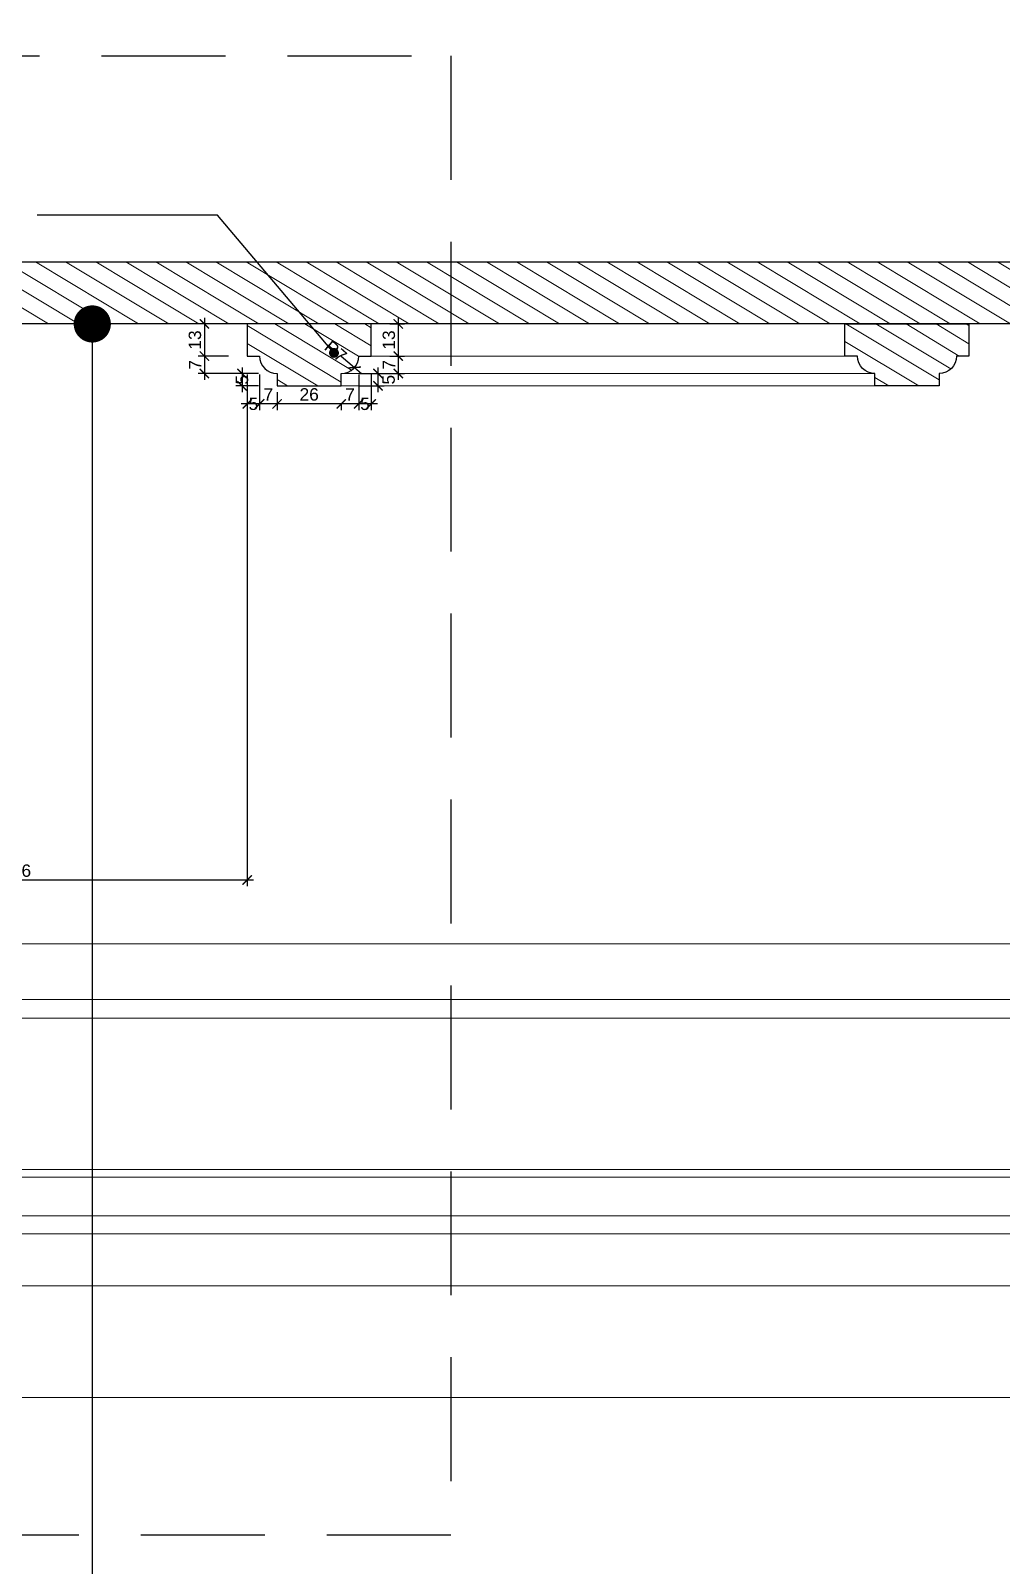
# Model space of a CAD drawing. Header units: inches. Extents: x 230831 to 416194, y 441295 to 526666.
# Drawn here: x 236492 to 236884, y 452349 to 452969 of the extents above; entities that cross this region are included whole.
import ezdxf

# ---------------------------------------------------------------- set-up
doc = ezdxf.new("R2010")
doc.units = ezdxf.units.IN
doc.header["$MEASUREMENT"] = 0
doc.linetypes.add('HIDDEN', pattern=[0.375, 0.25, -0.125])
for name, color, linetype in [('CQ Grg Gypsum', 41, 'Continuous'), ('CQ section wall', 3, 'Continuous'), ('CQ SPOT DETAIL DIMENSION', 9, 'Continuous'), ('CQ spot detail elevation', 1, 'Continuous'), ('CQ SPOT DETAILS', 40, 'Continuous'), ('DA-ANNO-DIMENSION', 1, 'Continuous'), ('xref grd floor$2$CQ Wall hatch_CHB', 8, 'Continuous')]:
    doc.layers.add(name, color=color, linetype=linetype)
doc.layers.add('CQ gypsum 2', color=42, linetype='Continuous', lineweight=0)
doc.layers.add('CQ Gypsum Hatch', color=8, linetype='Continuous', lineweight=20)
doc.styles.add('DA-dim', font='arial.ttf')
doc.styles.get("Standard").update_dxf_attribs({"font": 'arial.ttf'})
doc.dimstyles.new('chester 15', dxfattribs={"dimscale": 0.15, "dimtxt": 150, "dimasz": 100, "dimexe": 100, "dimexo": 0, "dimgap": 80, "dimtad": 1, "dimdec": 0, "dimzin": 0, "dimdsep": 46, "dimtxsty": 'Standard', "dimblk": 'DOT', "dimcen": 100, "dimclrd": 1, "dimclre": 1, "dimclrt": 3, "dimadec": 0, "dimazin": 0, "dimtfac": 1, "dimtdec": 0, "dimtofl": 0, "dimtmove": 0, "dimatfit": 3, "dimfxl": 1, "dimtolj": 1, "dimtzin": 0, "dimlwd": -1, "dimarcsym": 0})
doc.dimstyles.new('DA-2', dxfattribs={"dimtxt": 5, "dimasz": 3.75, "dimexe": 2.5, "dimexo": 7.5, "dimgap": 1.25, "dimtad": 1, "dimdec": 0, "dimdsep": 46, "dimtxsty": 'DA-dim', "dimblk": 'ARCHTICK', "dimcen": 5, "dimdle": 2.5, "dimadec": 0, "dimazin": 0, "dimtfac": 1, "dimtdec": 0, "dimtix": 1, "dimtmove": 2, "dimatfit": 3, "dimfxl": 1, "dimarcsym": 0})
doc.dimstyles.get("Standard").update_dxf_attribs({"dimtxt": 0.18, "dimasz": 0.18, "dimexe": 0.18, "dimexo": 0.0625, "dimgap": 0.09, "dimtad": 0, "dimtih": 1, "dimtoh": 1, "dimdec": 4, "dimzin": 0, "dimdsep": 46, "dimtxsty": 'Standard', "dimcen": 0.09, "dimadec": 0, "dimazin": 0, "dimtfac": 1, "dimtdec": 4, "dimtofl": 0, "dimtmove": 0, "dimatfit": 3, "dimfxl": 1, "dimtolj": 1, "dimtzin": 0, "dimarcsym": 0})

# ---------------------------------------------------------------- blocks, each defined once
blk = doc.blocks.new('SECTION A AND B')
at = {"layer": 'xref grd floor$2$CQ Wall hatch_CHB', "extrusion": (2.77242e-08, -3.39709e-09, 1)}
h = blk.add_hatch(dxfattribs=at)
h.set_pattern_fill('AR-CONC', color=256, scale=10, angle=-13.97142, style=0)
h.set_pattern_definition([(36.028577, (-1e-13, 0), (68.08902, -23.40695), [7.5, -82.5]), (341.028577, (-1e-13, 0), (4.696116, 76.343932), [6, -66]), (86.480021, (5.674, -1.95), (72.785135, 52.936981), [6.374019, -70.114211]), (32.212777, (4.83, 19.41), (99.570572, -41.829513), [11.25, -123.75]), (82.664212, (13.13, 15.92), (114.220033, 71.96377), [9.561034, -105.171376]), (337.21274, (4.83, 19.41), (114.220033, 71.96377), [9, -99]), (7.028577, (13.326, 12.14), (48.2040844, -53.482392), [7.5, -82.5]), (312.028577, (13.326, 12.14), (41.119588, 64.495185), [6, -66]), (57.480021, (17.34, 7.685), (89.323671, 11.012793), [6.374019, -70.114211]), (23.528577, (-1e-13, 0), (9.2173322, 32.010976), [0, -65.2, 0, -67, 0, -66.25]), (353.528577, (-1e-13, 0), (35.0512903, 31.9228578), [0, -38.2, 0, -63.7, 0, -25.25]), (313.528577, (-21.64, 5.384), (51.2584374, -15.0772595), [0, -25, 0, -78, 0, -103.5]), (303.528577, (-31.344, 7.8), (59.0102484, -4.3659754), [0, -32.5, 0, -51.8, 0, -73.5])])
h.paths.add_polyline_path([(234206.68, 453817.18), (234206.68, 453567.18), (236854.17, 453567.18), (236854.17, 453817.18)])
h.paths.add_polyline_path([(234206.68, 449317.18), (234206.68, 449117.18), (236854.17, 449117.18), (236854.17, 449317.18)])
h = blk.add_hatch(dxfattribs=at)
h.set_pattern_fill('ANSI31,_O', color=8, scale=150, angle=76.02858)
h.set_pattern_definition([(121.0285767, (-1e-13, 0), (-16.0670684, -9.6649787), [])])
h.paths.add_polyline_path([(234504.17, 453567.18), (234404.17, 453567.18), (234404.17, 452067.18), (234504.17, 452067.12)])
h.paths.add_polyline_path([(236754.17, 453567.18), (236754.17, 449317.18), (236854.17, 449317.18), (236854.17, 453567.18)])
blk = doc.blocks.new('section ceiling a and b')
at = {"layer": 'CQ Gypsum Hatch', "extrusion": (2.77242e-08, 3.39709e-09, 1)}
h = blk.add_hatch(dxfattribs=at)
h.set_pattern_fill('ANSI31', color=256, scale=50, angle=166.02858, style=0)
h.set_pattern_definition([(211.0285767, (-1582.028, -743.996), (3.22165956, -5.35568947), [])])
edge = h.paths.add_edge_path()
edge.add_line((156317.04, 36696.45), (156920.81, 36696.45))
edge.add_arc((156920.81, 36546.45), 150, 0, 90, ccw=False)
edge.add_line((157070.81, 36546.45), (157070.81, 36371.45))
edge.add_line((157070.81, 36371.45), (156982.31, 36371.45))
edge.add_line((156982.31, 36371.45), (156925.7, 36446.45))
edge.add_line((156925.7, 36446.45), (156886.63, 36446.45))
edge.add_line((156886.63, 36446.45), (156886.63, 36423.95))
edge.add_line((156886.63, 36423.95), (156895.63, 36423.95))
edge.add_line((156895.63, 36423.95), (156895.63, 36416.45))
edge.add_arc((156896.52, 36388.51), 27.95, 29.51903, 91.82174, ccw=False)
edge.add_arc((156888.38, 36386.87), 35.93, 6.52725, 25.39668, ccw=False)
edge.add_arc((156592.79, 36352.81), 333.48, 4.75145, 6.56866, ccw=False)
edge.add_arc((156978.29, 36386.17), 53.47, 186.16357, 202.84482)
edge.add_arc((156945.3, 36373.28), 18.1, 205.77149, 276.83097)
edge.add_line((156947.46, 36355.31), (156947.46, 36352.31))
edge.add_arc((156947.46, 36344.51), 7.8, 90, 308.4673)
edge.add_line((156952.31, 36338.4), (156952.31, 36329.4))
edge.add_arc((156952.31, 36308.4), 21, 0, 90, ccw=False)
edge.add_line((156973.31, 36308.4), (157022.31, 36308.4))
edge.add_line((157022.31, 36308.4), (157022.31, 36263.41))
edge.add_line((157022.31, 36263.41), (157142.32, 36263.41))
edge.add_line((157142.32, 36263.41), (157142.32, 36283.41))
edge.add_line((157142.32, 36283.41), (157162.32, 36283.41))
edge.add_line((157162.32, 36283.41), (157162.32, 36308.41))
edge.add_line((157162.32, 36308.41), (157095.81, 36308.41))
edge.add_line((157095.81, 36308.41), (157095.81, 36546.45))
edge.add_arc((156920.81, 36546.45), 175, 0, 90)
edge.add_line((156920.81, 36721.45), (156317.04, 36721.45))
edge.add_line((156317.04, 36721.45), (156143.82, 36721.45))
edge.add_arc((156143.82, 36546.45), 175, 90, 180)
edge.add_line((155968.82, 36546.45), (155968.82, 36308.41))
edge.add_line((155968.82, 36308.41), (155902.32, 36308.41))
edge.add_line((155902.32, 36308.41), (155902.32, 36283.41))
edge.add_line((155902.32, 36283.41), (155967.32, 36283.41))
edge.add_line((155967.32, 36283.41), (155967.32, 36263.41))
edge.add_line((155967.32, 36263.41), (156042.32, 36263.41))
edge.add_line((156042.32, 36263.41), (156042.32, 36308.41))
edge.add_line((156042.32, 36308.41), (156091.32, 36308.41))
edge.add_arc((156112.32, 36308.41), 21, 90, 180, ccw=False)
edge.add_line((156112.32, 36329.41), (156112.32, 36338.41))
edge.add_arc((156117.18, 36344.51), 7.8, 231.5327, 450)
edge.add_line((156117.18, 36352.31), (156117.18, 36355.31))
edge.add_arc((156119.33, 36373.28), 18.1, 263.16903, 334.22851)
edge.add_arc((156086.35, 36386.17), 53.47, 337.15518, 353.83643)
edge.add_arc((156471.85, 36352.81), 333.48, 173.43134, 175.24855, ccw=False)
edge.add_arc((156176.25, 36386.87), 35.93, 154.60332, 173.47275, ccw=False)
edge.add_arc((156168.11, 36388.51), 27.95, 88.17826, 150.48097, ccw=False)
edge.add_line((156169, 36416.45), (156169, 36423.95))
edge.add_line((156169, 36423.95), (156178, 36423.95))
edge.add_line((156178, 36423.95), (156178, 36446.45))
edge.add_line((156178, 36446.45), (156138.93, 36446.45))
edge.add_line((156138.93, 36446.45), (156082.32, 36371.45))
edge.add_line((156082.32, 36371.45), (155993.82, 36371.45))
edge.add_line((155993.82, 36371.45), (155993.82, 36546.45))
edge.add_arc((156143.82, 36546.45), 150, 90, 180, ccw=False)
edge.add_line((156143.82, 36696.45), (156317.04, 36696.45))
h = blk.add_hatch(dxfattribs=at)
h.set_pattern_fill('ANSI31', color=256, scale=50, angle=166.028577, style=0)
edge = h.paths.add_edge_path()
edge.add_line((156376.86, 36696.45), (156376.86, 36683.52))
edge.add_line((156376.86, 36683.52), (156381.86, 36683.52))
edge.add_arc((156388.94, 36683.52), 7.08, 180.05862, 269.94138)
edge.add_line((156388.93, 36676.45), (156388.93, 36671.45))
edge.add_line((156388.93, 36671.45), (156414.79, 36671.45))
edge.add_line((156414.79, 36671.45), (156414.79, 36676.45))
edge.add_arc((156414.78, 36683.52), 7.08, 270.05862, 359.94138)
edge.add_line((156421.86, 36683.52), (156426.86, 36683.52))
edge.add_line((156426.86, 36683.52), (156426.86, 36696.45))
edge.add_line((156426.86, 36696.45), (156376.86, 36696.45))
edge = h.paths.add_edge_path()
edge.add_line((156667.98, 36696.45), (156667.98, 36683.52))
edge.add_line((156667.98, 36683.52), (156662.98, 36683.52))
edge.add_arc((156655.9, 36683.52), 7.08, 270.05862, 359.94138, ccw=False)
edge.add_line((156655.91, 36676.45), (156655.91, 36671.45))
edge.add_line((156655.91, 36671.45), (156630.05, 36671.45))
edge.add_line((156630.05, 36671.45), (156630.05, 36676.45))
edge.add_arc((156630.06, 36683.52), 7.08, 180.05862, 269.94138, ccw=False)
edge.add_line((156622.98, 36683.52), (156617.98, 36683.52))
edge.add_line((156617.98, 36683.52), (156617.98, 36696.45))
edge.add_line((156617.98, 36696.45), (156667.98, 36696.45))
at = {"layer": 'CQ Grg Gypsum'}
for p, q in [((156920.81, 36721.45, 0), (156317.04, 36721.45, 0)), ((156317.04, 36696.45, 0), (156920.81, 36696.45, 0))]:
    blk.add_line(p, q, dxfattribs=at)
at = {"layer": 'CQ Grg Gypsum', "elevation": 0}
for points in [[(156376.86, 36696.45), (156376.86, 36683.52), (156381.86, 36683.52, 0.413614), (156388.93, 36676.45), (156388.93, 36671.45), (156414.79, 36671.45), (156414.79, 36671.45), (156414.79, 36676.45, 0.413614), (156421.86, 36683.52), (156426.86, 36683.52), (156426.86, 36696.45), (156376.86, 36696.45)], [(156667.98, 36696.45), (156667.98, 36683.52), (156662.98, 36683.52, -0.413614), (156655.91, 36676.45), (156655.91, 36671.45), (156630.05, 36671.45), (156630.05, 36671.45), (156630.05, 36676.45, -0.413614), (156622.98, 36683.52), (156617.98, 36683.52), (156617.98, 36696.45), (156667.98, 36696.45)]]:
    blk.add_lwpolyline(points, format="xyb", dxfattribs=at)
blk = doc.blocks.new('_Dot')
at = {"color": 0, "linetype": 'ByBlock', "lineweight": -2}
blk.add_line((-0.5, 0), (-1, 0), dxfattribs=at)
at = {"color": 0, "linetype": 'ByBlock', "const_width": 0.5}
blk.add_lwpolyline([(-0.25, 0, 1), (0.25, 0, 1)], format="xyb", close=True, dxfattribs=at)
blk = doc.blocks.new('*D223')
at = {"layer": 'CQ SPOT DETAIL DIMENSION', "color": 1, "lineweight": -2, "transparency": 16777216}
for p, q in [((236676.9, 452850.22), (236501.86, 452850.22)), ((236676.9, 449417.18), (236501.86, 449417.18))]:
    blk.add_line(p, q, dxfattribs=at)
at = {"layer": 'CQ SPOT DETAIL DIMENSION', "color": 1, "transparency": 16777216}
blk.add_line((236516.86, 452835.22), (236516.86, 449432.18), dxfattribs=at)
at = {"layer": 'Defpoints', "color": 0, "transparency": 16777216}
for p in [(236676.9, 452850.22, 0), (236516.86, 449417.18), (236676.9, 449417.18, 0)]:
    blk.add_point(p, dxfattribs=at)
at = {"layer": 'CQ SPOT DETAIL DIMENSION', "color": 1, "transparency": 16777216, "xscale": 15, "yscale": 15, "zscale": 15}
for p, rotation in [((236516.86, 452850.22), 90), ((236516.86, 449417.18), 270)]:
    blk.add_blockref('_Dot', p, dxfattribs=dict(at, rotation=rotation))
at = {"layer": 'CQ SPOT DETAIL DIMENSION', "color": 3, "transparency": 16777216, "insert": (236493.37, 451133.7), "char_height": 22.5, "attachment_point": 5, "rotation": 90}
blk.add_mtext('\\A1;3433', dxfattribs=at)
blk = doc.blocks.new('_ARCHTICK')
at = {"color": 0, "linetype": 'ByBlock', "const_width": 0.15}
blk.add_lwpolyline([(-0.5, -0.5), (0.5, 0.5)], dxfattribs=at)
blk = doc.blocks.new('*D256')
at = {"layer": 'DA-ANNO-DIMENSION', "color": 0, "lineweight": -2, "transparency": 16777216}
for p, q in [((236640.29, 452852.72), (236640.29, 452834.79)), ((236636.84, 452850.22), (236642.79, 452850.22)), ((236636.84, 452837.29), (236642.79, 452837.29))]:
    blk.add_line(p, q, dxfattribs=at)
at = {"layer": 'Defpoints', "color": 0, "transparency": 16777216}
for p in [(236629.34, 452850.22, 0), (236629.34, 452837.29, 0), (236640.29, 452837.29)]:
    blk.add_point(p, dxfattribs=at)
at = {"layer": 'DA-ANNO-DIMENSION', "color": 0, "lineweight": -2, "transparency": 16777216, "xscale": 3.75, "yscale": 3.75, "zscale": 3.75}
for p, rotation in [((236640.29, 452850.22), 90), ((236640.29, 452837.29), 270)]:
    blk.add_blockref('_ARCHTICK', p, dxfattribs=dict(at, rotation=rotation))
at = {"layer": 'DA-ANNO-DIMENSION', "color": 0, "transparency": 16777216, "insert": (236636.49, 452843.75), "char_height": 5, "attachment_point": 5, "rotation": 90, "style": 'DA-dim'}
blk.add_mtext('13', dxfattribs=at)
blk = doc.blocks.new('*D501')
at = {"layer": 'DA-ANNO-DIMENSION', "color": 0, "lineweight": -2, "transparency": 16777216}
for p, q in [((236640.29, 452839.79), (236640.29, 452827.72)), ((236636.84, 452837.29), (236642.79, 452837.29)), ((236624.77, 452830.22), (236642.79, 452830.22))]:
    blk.add_line(p, q, dxfattribs=at)
at = {"layer": 'Defpoints', "color": 0, "transparency": 16777216}
for p in [(236629.34, 452837.29, 0), (236617.27, 452830.22, 0), (236640.29, 452830.22)]:
    blk.add_point(p, dxfattribs=at)
at = {"layer": 'DA-ANNO-DIMENSION', "color": 0, "lineweight": -2, "transparency": 16777216, "xscale": 3.75, "yscale": 3.75, "zscale": 3.75}
for p, rotation in [((236640.29, 452837.29), 90), ((236640.29, 452830.22), 270)]:
    blk.add_blockref('_ARCHTICK', p, dxfattribs=dict(at, rotation=rotation))
at = {"layer": 'DA-ANNO-DIMENSION', "color": 0, "transparency": 16777216, "insert": (236636.54, 452833.75), "char_height": 5, "attachment_point": 5, "rotation": 90, "style": 'DA-dim'}
blk.add_mtext('7', dxfattribs=at)
blk = doc.blocks.new('*D500')
at = {"layer": 'DA-ANNO-DIMENSION', "color": 0, "lineweight": -2, "transparency": 16777216}
for p, q in [((236632.08, 452832.72), (236632.08, 452822.72)), ((236624.77, 452830.22), (236634.58, 452830.22)), ((236624.77, 452825.22), (236634.58, 452825.22))]:
    blk.add_line(p, q, dxfattribs=at)
at = {"layer": 'Defpoints', "color": 0, "transparency": 16777216}
for p in [(236617.27, 452830.22, 0), (236617.27, 452825.22, 0), (236632.08, 452825.22)]:
    blk.add_point(p, dxfattribs=at)
at = {"layer": 'DA-ANNO-DIMENSION', "color": 0, "lineweight": -2, "transparency": 16777216, "xscale": 3.75, "yscale": 3.75, "zscale": 3.75}
for p, rotation in [((236632.08, 452830.22), 90), ((236632.08, 452825.22), 270)]:
    blk.add_blockref('_ARCHTICK', p, dxfattribs=dict(at, rotation=rotation))
at = {"layer": 'DA-ANNO-DIMENSION', "color": 0, "transparency": 16777216, "insert": (236636.39, 452827.72), "char_height": 5, "attachment_point": 5, "rotation": 90, "style": 'DA-dim'}
blk.add_mtext('5', dxfattribs=at)
blk = doc.blocks.new('*D263')
at = {"layer": 'DA-ANNO-DIMENSION', "color": 0, "lineweight": -2, "transparency": 16777216}
for p, q in [((236562.06, 452852.72), (236562.06, 452834.79)), ((236571.84, 452850.22), (236559.56, 452850.22)), ((236571.84, 452837.29), (236559.56, 452837.29))]:
    blk.add_line(p, q, dxfattribs=at)
at = {"layer": 'Defpoints', "color": 0, "transparency": 16777216}
for p in [(236579.34, 452850.22, 0), (236562.06, 452837.29), (236579.34, 452837.29, 0)]:
    blk.add_point(p, dxfattribs=at)
at = {"layer": 'DA-ANNO-DIMENSION', "color": 0, "lineweight": -2, "transparency": 16777216, "xscale": 3.75, "yscale": 3.75, "zscale": 3.75}
for p, rotation in [((236562.06, 452850.22), 90), ((236562.06, 452837.29), 270)]:
    blk.add_blockref('_ARCHTICK', p, dxfattribs=dict(at, rotation=rotation))
at = {"layer": 'DA-ANNO-DIMENSION', "color": 0, "transparency": 16777216, "insert": (236558.26, 452843.75), "char_height": 5, "attachment_point": 5, "rotation": 90, "style": 'DA-dim'}
blk.add_mtext('13', dxfattribs=at)
blk = doc.blocks.new('*D262')
at = {"layer": 'DA-ANNO-DIMENSION', "color": 0, "lineweight": -2, "transparency": 16777216}
for p, q in [((236562.06, 452839.79), (236562.06, 452827.72)), ((236571.84, 452837.29), (236559.56, 452837.29)), ((236583.91, 452830.22), (236559.56, 452830.22))]:
    blk.add_line(p, q, dxfattribs=at)
at = {"layer": 'Defpoints', "color": 0, "transparency": 16777216}
for p in [(236579.34, 452837.29, 0), (236562.06, 452830.22), (236591.41, 452830.22, 0)]:
    blk.add_point(p, dxfattribs=at)
at = {"layer": 'DA-ANNO-DIMENSION', "color": 0, "lineweight": -2, "transparency": 16777216, "xscale": 3.75, "yscale": 3.75, "zscale": 3.75}
for p, rotation in [((236562.06, 452837.29), 90), ((236562.06, 452830.22), 270)]:
    blk.add_blockref('_ARCHTICK', p, dxfattribs=dict(at, rotation=rotation))
at = {"layer": 'DA-ANNO-DIMENSION', "color": 0, "transparency": 16777216, "insert": (236558.31, 452833.75), "char_height": 5, "attachment_point": 5, "rotation": 90, "style": 'DA-dim'}
blk.add_mtext('7', dxfattribs=at)
blk = doc.blocks.new('*D499')
at = {"layer": 'DA-ANNO-DIMENSION', "color": 0, "lineweight": -2, "transparency": 16777216}
for p, q in [((236577.25, 452832.72), (236577.25, 452822.72)), ((236583.91, 452830.22), (236574.75, 452830.22)), ((236583.91, 452825.22), (236574.75, 452825.22))]:
    blk.add_line(p, q, dxfattribs=at)
at = {"layer": 'Defpoints', "color": 0, "transparency": 16777216}
for p in [(236591.41, 452830.22, 0), (236577.25, 452825.22), (236591.41, 452825.22, 0)]:
    blk.add_point(p, dxfattribs=at)
at = {"layer": 'DA-ANNO-DIMENSION', "color": 0, "lineweight": -2, "transparency": 16777216, "xscale": 3.75, "yscale": 3.75, "zscale": 3.75}
for p, rotation in [((236577.25, 452830.22), 90), ((236577.25, 452825.22), 270)]:
    blk.add_blockref('_ARCHTICK', p, dxfattribs=dict(at, rotation=rotation))
at = {"layer": 'DA-ANNO-DIMENSION', "color": 0, "transparency": 16777216, "insert": (236577.25, 452827.72), "char_height": 5, "attachment_point": 5, "rotation": 90, "style": 'DA-dim'}
blk.add_mtext('5', dxfattribs=at)
blk = doc.blocks.new('*D259')
at = {"layer": 'DA-ANNO-DIMENSION', "color": 0, "lineweight": -2, "transparency": 16777216}
for p, q in [((236624.34, 452829.79), (236624.34, 452815.48)), ((236629.34, 452829.79), (236629.34, 452815.48)), ((236631.84, 452817.98), (236621.84, 452817.98))]:
    blk.add_line(p, q, dxfattribs=at)
at = {"layer": 'Defpoints', "color": 0, "transparency": 16777216}
for p in [(236624.34, 452837.29, 0), (236629.34, 452837.29), (236624.34, 452817.98)]:
    blk.add_point(p, dxfattribs=at)
at = {"layer": 'DA-ANNO-DIMENSION', "color": 0, "lineweight": -2, "transparency": 16777216, "xscale": 3.75, "yscale": 3.75, "zscale": 3.75, "rotation": 180}
blk.add_blockref('_ARCHTICK', (236624.34, 452817.98), dxfattribs=at)
at = {"layer": 'DA-ANNO-DIMENSION', "color": 0, "lineweight": -2, "transparency": 16777216, "xscale": 3.75, "yscale": 3.75, "zscale": 3.75}
blk.add_blockref('_ARCHTICK', (236629.34, 452817.98), dxfattribs=at)
at = {"layer": 'DA-ANNO-DIMENSION', "color": 0, "transparency": 16777216, "insert": (236626.84, 452817.98), "char_height": 5, "attachment_point": 5, "style": 'DA-dim'}
blk.add_mtext('5', dxfattribs=at)
blk = doc.blocks.new('*D258')
at = {"layer": 'DA-ANNO-DIMENSION', "color": 0, "lineweight": -2, "transparency": 16777216}
for p, q in [((236624.34, 452829.79), (236624.34, 452815.48)), ((236626.84, 452817.98), (236614.77, 452817.98)), ((236617.27, 452817.72), (236617.27, 452815.48))]:
    blk.add_line(p, q, dxfattribs=at)
at = {"layer": 'Defpoints', "color": 0, "transparency": 16777216}
for p in [(236624.34, 452837.29, 0), (236617.27, 452825.22), (236617.27, 452817.98)]:
    blk.add_point(p, dxfattribs=at)
at = {"layer": 'DA-ANNO-DIMENSION', "color": 0, "lineweight": -2, "transparency": 16777216, "xscale": 3.75, "yscale": 3.75, "zscale": 3.75, "rotation": 180}
blk.add_blockref('_ARCHTICK', (236617.27, 452817.98), dxfattribs=at)
at = {"layer": 'DA-ANNO-DIMENSION', "color": 0, "lineweight": -2, "transparency": 16777216, "xscale": 3.75, "yscale": 3.75, "zscale": 3.75}
blk.add_blockref('_ARCHTICK', (236624.34, 452817.98), dxfattribs=at)
at = {"layer": 'DA-ANNO-DIMENSION', "color": 0, "transparency": 16777216, "insert": (236620.8, 452821.73), "char_height": 5, "attachment_point": 5, "style": 'DA-dim'}
blk.add_mtext('7', dxfattribs=at)
blk = doc.blocks.new('*D257')
at = {"layer": 'DA-ANNO-DIMENSION', "color": 0, "lineweight": -2, "transparency": 16777216}
for p, q in [((236619.77, 452817.98), (236588.91, 452817.98)), ((236591.41, 452817.72), (236591.41, 452815.48)), ((236617.27, 452817.72), (236617.27, 452815.48))]:
    blk.add_line(p, q, dxfattribs=at)
at = {"layer": 'Defpoints', "color": 0, "transparency": 16777216}
for p in [(236591.41, 452825.22), (236617.27, 452825.22), (236591.41, 452817.98)]:
    blk.add_point(p, dxfattribs=at)
at = {"layer": 'DA-ANNO-DIMENSION', "color": 0, "lineweight": -2, "transparency": 16777216, "xscale": 3.75, "yscale": 3.75, "zscale": 3.75, "rotation": 180}
blk.add_blockref('_ARCHTICK', (236591.41, 452817.98), dxfattribs=at)
at = {"layer": 'DA-ANNO-DIMENSION', "color": 0, "lineweight": -2, "transparency": 16777216, "xscale": 3.75, "yscale": 3.75, "zscale": 3.75}
blk.add_blockref('_ARCHTICK', (236617.27, 452817.98), dxfattribs=at)
at = {"layer": 'DA-ANNO-DIMENSION', "color": 0, "transparency": 16777216, "insert": (236604.34, 452821.78), "char_height": 5, "attachment_point": 5, "style": 'DA-dim'}
blk.add_mtext('26', dxfattribs=at)
blk = doc.blocks.new('*D261')
at = {"layer": 'DA-ANNO-DIMENSION', "color": 0, "lineweight": -2, "transparency": 16777216}
for p, q in [((236584.34, 452829.79), (236584.34, 452815.48)), ((236591.41, 452822.72), (236591.41, 452815.48)), ((236593.91, 452817.98), (236581.84, 452817.98))]:
    blk.add_line(p, q, dxfattribs=at)
at = {"layer": 'Defpoints', "color": 0, "transparency": 16777216}
for p in [(236584.34, 452837.29, 0), (236591.41, 452830.22), (236584.34, 452817.98)]:
    blk.add_point(p, dxfattribs=at)
at = {"layer": 'DA-ANNO-DIMENSION', "color": 0, "lineweight": -2, "transparency": 16777216, "xscale": 3.75, "yscale": 3.75, "zscale": 3.75, "rotation": 180}
blk.add_blockref('_ARCHTICK', (236584.34, 452817.98), dxfattribs=at)
at = {"layer": 'DA-ANNO-DIMENSION', "color": 0, "lineweight": -2, "transparency": 16777216, "xscale": 3.75, "yscale": 3.75, "zscale": 3.75}
blk.add_blockref('_ARCHTICK', (236591.41, 452817.98), dxfattribs=at)
at = {"layer": 'DA-ANNO-DIMENSION', "color": 0, "transparency": 16777216, "insert": (236587.87, 452821.73), "char_height": 5, "attachment_point": 5, "style": 'DA-dim'}
blk.add_mtext('7', dxfattribs=at)
blk = doc.blocks.new('*D260')
at = {"layer": 'DA-ANNO-DIMENSION', "color": 0, "lineweight": -2, "transparency": 16777216}
for p, q in [((236579.34, 452829.79), (236579.34, 452815.48)), ((236584.34, 452829.79), (236584.34, 452815.48)), ((236586.84, 452817.98), (236576.84, 452817.98))]:
    blk.add_line(p, q, dxfattribs=at)
at = {"layer": 'Defpoints', "color": 0, "transparency": 16777216}
for p in [(236579.34, 452837.29), (236584.34, 452837.29, 0), (236579.34, 452817.98)]:
    blk.add_point(p, dxfattribs=at)
at = {"layer": 'DA-ANNO-DIMENSION', "color": 0, "lineweight": -2, "transparency": 16777216, "xscale": 3.75, "yscale": 3.75, "zscale": 3.75, "rotation": 180}
blk.add_blockref('_ARCHTICK', (236579.34, 452817.98), dxfattribs=at)
at = {"layer": 'DA-ANNO-DIMENSION', "color": 0, "lineweight": -2, "transparency": 16777216, "xscale": 3.75, "yscale": 3.75, "zscale": 3.75}
blk.add_blockref('_ARCHTICK', (236584.34, 452817.98), dxfattribs=at)
at = {"layer": 'DA-ANNO-DIMENSION', "color": 0, "transparency": 16777216, "insert": (236581.84, 452817.98), "char_height": 5, "attachment_point": 5, "style": 'DA-dim'}
blk.add_mtext('5', dxfattribs=at)
blk = doc.blocks.new('*D498')
at = {"layer": 'DA-ANNO-DIMENSION', "color": 0, "lineweight": -2, "transparency": 16777216}
for p, q in [((236617.26, 452837.29), (236622.6, 452832.65)), ((236622.6, 452832.65), (236625.43, 452830.19))]:
    blk.add_line(p, q, dxfattribs=at)
at = {"layer": 'Defpoints', "color": 0, "transparency": 16777216}
for p in [(236617.26, 452837.29, 0), (236622.6, 452832.65, 0)]:
    blk.add_point(p, dxfattribs=at)
at = {"layer": 'DA-ANNO-DIMENSION', "color": 0, "lineweight": -2, "transparency": 16777216, "xscale": 3.75, "yscale": 3.75, "zscale": 3.75, "rotation": 139.0041193842939}
blk.add_blockref('_ARCHTICK', (236622.6, 452832.65), dxfattribs=at)
at = {"layer": 'DA-ANNO-DIMENSION', "color": 0, "transparency": 16777216, "insert": (236615.04, 452839.23), "char_height": 5, "attachment_point": 5, "rotation": 319.00412, "style": 'DA-dim'}
blk.add_mtext('R7', dxfattribs=at)
blk = doc.blocks.new('*D308')
at = {"layer": 'DA-ANNO-DIMENSION', "color": 0, "lineweight": -2, "transparency": 16777216}
for p, q in [((236393.37, 452829.79), (236393.37, 452623.36)), ((236579.34, 452829.79), (236579.34, 452623.36)), ((236581.84, 452625.86), (236390.87, 452625.86))]:
    blk.add_line(p, q, dxfattribs=at)
at = {"layer": 'Defpoints', "color": 0, "transparency": 16777216}
for p in [(236393.37, 452837.29), (236579.34, 452837.29), (236393.37, 452625.86)]:
    blk.add_point(p, dxfattribs=at)
at = {"layer": 'DA-ANNO-DIMENSION', "color": 0, "lineweight": -2, "transparency": 16777216, "xscale": 3.75, "yscale": 3.75, "zscale": 3.75, "rotation": 180}
blk.add_blockref('_ARCHTICK', (236393.37, 452625.86), dxfattribs=at)
at = {"layer": 'DA-ANNO-DIMENSION', "color": 0, "lineweight": -2, "transparency": 16777216, "xscale": 3.75, "yscale": 3.75, "zscale": 3.75}
blk.add_blockref('_ARCHTICK', (236579.34, 452625.86), dxfattribs=at)
at = {"layer": 'DA-ANNO-DIMENSION', "color": 0, "transparency": 16777216, "insert": (236486.35, 452629.66), "char_height": 5, "attachment_point": 5, "style": 'DA-dim'}
blk.add_mtext('186', dxfattribs=at)

msp = doc.modelspace()

# ---------------------------------------------------------------- linework, layer by layer
at = {"layer": 'CQ gypsum 2'}
for p, q in [((236820.457, 452837.286, 0.002), (236629.338, 452837.286, 0.002)), ((236832.528, 452830.215, 0.002), (236617.267, 452830.215, 0.002)), ((236832.528, 452825.215, 0.002), (236617.267, 452825.215, 0.002)), ((237204.993, 452417.177, 0.001), (236225.009, 452417.177, 0.001))]:
    msp.add_line(p, q, dxfattribs=at)
at = {"layer": 'CQ gypsum 2', "extrusion": (2.77242e-08, -3.39709e-09, 1)}
for p, q in [((237069.232, 452600.215, 0.001), (236321.615, 452600.215, 0.001)), ((237069.232, 452577.715, 0.001), (236360.687, 452577.715, 0.001)), ((237078.232, 452570.215, 0.001), (236349.908, 452570.215, 0.001)), ((237130.058, 452506.082, 0.001), (236299.896, 452506.081, 0.001)), ((237130.058, 452509.082, 0.001), (236304.165, 452509.081, 0.001)), ((237130.058, 452490.483, 0.001), (236295.009, 452490.482, 0.001)), ((237134.91, 452483.175, 0.001), (236294.951, 452483.175, 0.001)), ((237155.91, 452462.175, 0.001), (236225.009, 452462.175, 0.001))]:
    msp.add_line(p, q, dxfattribs=at)
at = {"layer": 'CQ spot detail elevation', "color": 3, "linetype": 'HIDDEN', "ltscale": 200}
msp.add_lwpolyline([(235845.585, 452958.365), (236661.451, 452958.365), (236661.451, 452361.639), (235845.585, 452361.639)], close=True, dxfattribs=at)

# ---------------------------------------------------------------- block references
at = {"layer": 'CQ Grg Gypsum', "lineweight": 0, "extrusion": (2.77242e-08, -3.39709e-09, 1), "xscale": -1}
msp.add_blockref('section ceiling a and b', (393247.318, 416153.77, 0.006), dxfattribs=at)
at = {"layer": 'CQ section wall'}
msp.add_blockref('SECTION A AND B', (610.745, 0, 0), dxfattribs=at)

# ---------------------------------------------------------------- dimensions: what is measured, and where the dimension line sits
at = {"layer": 'CQ SPOT DETAIL DIMENSION', "color": 2}
dim = msp.add_linear_dim(base=(236516.864, 449417.176), p1=(236676.897, 452850.215, 0.002), p2=(236676.897, 449417.176, 0), angle=90, dimstyle='chester 15', dxfattribs=at)
dim.commit()
dim.dimension.update_dxf_attribs({"geometry": '*D223', "text_midpoint": (236493.369, 451133.696)})
at = {"layer": 'DA-ANNO-DIMENSION'}
for base, p1, p2, picture, middle in [((236562.063, 452837.287), (236579.338, 452850.215, 0.002), (236579.338, 452837.287, 0.002), '*D263', (236558.259, 452843.751)), ((236640.294, 452837.286), (236629.338, 452850.216, 0.001), (236629.338, 452837.286, 0.002), '*D256', (236636.489, 452843.751)), ((236562.063, 452830.215), (236579.338, 452837.287, 0.002), (236591.409, 452830.215, 0.002), '*D262', (236558.313, 452833.751)), ((236640.294, 452830.215), (236629.338, 452837.286, 0.002), (236617.267, 452830.215, 0.002), '*D501', (236636.544, 452833.751))]:
    dim = msp.add_linear_dim(base=base, p1=p1, p2=p2, angle=90, dimstyle='DA-2', dxfattribs=at)
    dim.commit()
    dim.dimension.update_dxf_attribs({"geometry": picture, "text_midpoint": middle})
dim = msp.add_radius_dim(center=(236617.26, 452837.294, 0.002), mpoint=(236622.602, 452832.65, 0.002), dimstyle='DA-2', dxfattribs=at)
dim.commit()
dim.dimension.update_dxf_attribs({"geometry": '*D498', "text_midpoint": (236615.037, 452839.226), "dimtype": 164})
for base, p1, p2, picture, middle in [((236393.367, 452625.858), (236579.338, 452837.287), (236393.367, 452837.287), '*D308', (236486.353, 452629.661)), ((236584.338, 452817.981), (236591.409, 452830.215), (236584.338, 452837.287, 0.002), '*D261', (236587.874, 452821.731)), ((236617.267, 452817.981), (236624.338, 452837.286, 0.002), (236617.267, 452825.215), '*D258', (236620.803, 452821.731)), ((236591.409, 452817.981), (236617.267, 452825.215), (236591.409, 452825.215), '*D257', (236604.338, 452821.784))]:
    dim = msp.add_linear_dim(base=base, p1=p1, p2=p2, dimstyle='DA-2', dxfattribs=at)
    dim.commit()
    dim.dimension.update_dxf_attribs({"geometry": picture, "text_midpoint": middle})
for base, p1, p2, picture, middle in [((236577.25, 452825.215), (236591.409, 452830.215, 0.002), (236591.409, 452825.215, 0.002), '*D499', (236577.25, 452827.715)), ((236632.085, 452825.215), (236617.267, 452830.215, 0.002), (236617.267, 452825.215, 0.002), '*D500', (236636.387, 452827.715))]:
    dim = msp.add_linear_dim(base=base, p1=p1, p2=p2, angle=90, dimstyle='DA-2', dxfattribs=at)
    dim.commit()
    dim.dimension.update_dxf_attribs({"geometry": picture, "text_midpoint": middle, "dimtype": 160})
for base, p1, p2, picture, middle in [((236579.338, 452817.981), (236584.338, 452837.287, 0.002), (236579.338, 452837.287), '*D260', (236581.838, 452817.981)), ((236624.338, 452817.981), (236629.338, 452837.286), (236624.338, 452837.286, 0.002), '*D259', (236626.838, 452817.981))]:
    dim = msp.add_linear_dim(base=base, p1=p1, p2=p2, dimstyle='DA-2', dxfattribs=at)
    dim.commit()
    dim.dimension.update_dxf_attribs({"geometry": picture, "text_midpoint": middle, "dimtype": 160})

# ---------------------------------------------------------------- leaders
at = {"layer": 'CQ SPOT DETAILS', "color": 1}
msp.add_leader([(236614.344, 452838.55, 0.002), (236567.39, 452894.112, 0.002), (236494.598, 452894.112, 0.002)], dimstyle='Standard', override={"dimasz": 4, "dimldrblk": 'Dot', "dimfxl": 0.1, "dimarcsym": 2}, dxfattribs=at)

doc.saveas('drawing.dxf')
